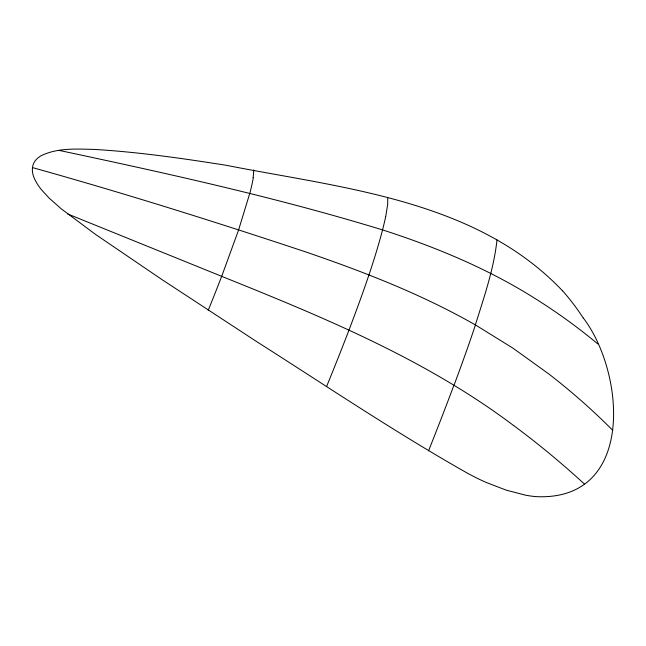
<?xml version="1.0" encoding="UTF-8"?>
<svg xmlns="http://www.w3.org/2000/svg" width="646" height="646" viewBox="0 0 646 646"><rect width="100%" height="100%" fill="white"/><g stroke="black" fill="none" stroke-linecap="round" stroke-linejoin="round"><path stroke-width="0.97" d="M497 239.9C493.843 269.059 484.08 297.031 475.367 324.89L513.061 348.234L548.688 373.864A617.689 543.561 18 0 1 612.788 430.365M253.175 177.698L253.765 169.963M385.727 216.491L387.681 204.37L387.745 197.773M59.004 150.365C167.621 173.467 276.327 197.401 382.569 229.911C373.574 264.012 361.429 297.176 348.969 330.13A325.293 19.477 -65.6 0 1 326.537 386.631M249.687 193.671L238.6 229.928L221.715 276.343C323.145 317.178 425.762 359.297 513.715 425.609M32.421 167.572C123.701 193.057 214.141 221.489 304.064 251.367C362.907 271.433 421.232 294.043 475.367 324.89M382.569 229.911C435.129 246.829 486.591 268.155 533.507 297.515A593.141 509.323 -0.9 0 1 597.8 343.922M67.668 213.963L221.715 276.343M562.537 290.829C476.078 199.671 342.356 188.228 225.809 165.214C182.245 158.383 138.502 152.028 94.453 149.428C76.543 149.008 57.397 147.643 40.916 155.831A73.071 34.416 26.2 0 0 36.055 159.78C31.169 164.9 31.581 172.829 34.561 178.805A65.981 31.073 26.2 0 0 41.514 189.795L49.322 198.274L61.297 208.86L95.608 234.474L162.55 279.976L257.076 341.879C326.747 386.179 395.328 432.424 467.252 473.066A113.131 53.287 26.2 0 0 486.454 482.554L506.278 490.161L525.578 495.183A77.488 36.499 26.2 0 0 535.671 496.604C635.349 501.78 625.312 373.186 583.338 318.026M562.618 290.821A237.583 111.903 26.2 0 1 583.201 318.01M221.562 276.625A260.055 15.649 -65.6 0 1 208.174 310.419M253.297 177.448A483.45 29.248 -65.6 0 1 249.849 193.324M385.67 216.612A660.478 39.89 -65.6 0 1 382.497 230.073M475.609 324.405A540.888 32.575 -65.6 0 1 454.243 384.661M453.799 385.525A509.016 30.62 -65.6 0 1 428.54 450.876M513.723 425.593A768.845 677.258 32.4 0 1 584.25 483.886"/></g></svg>
